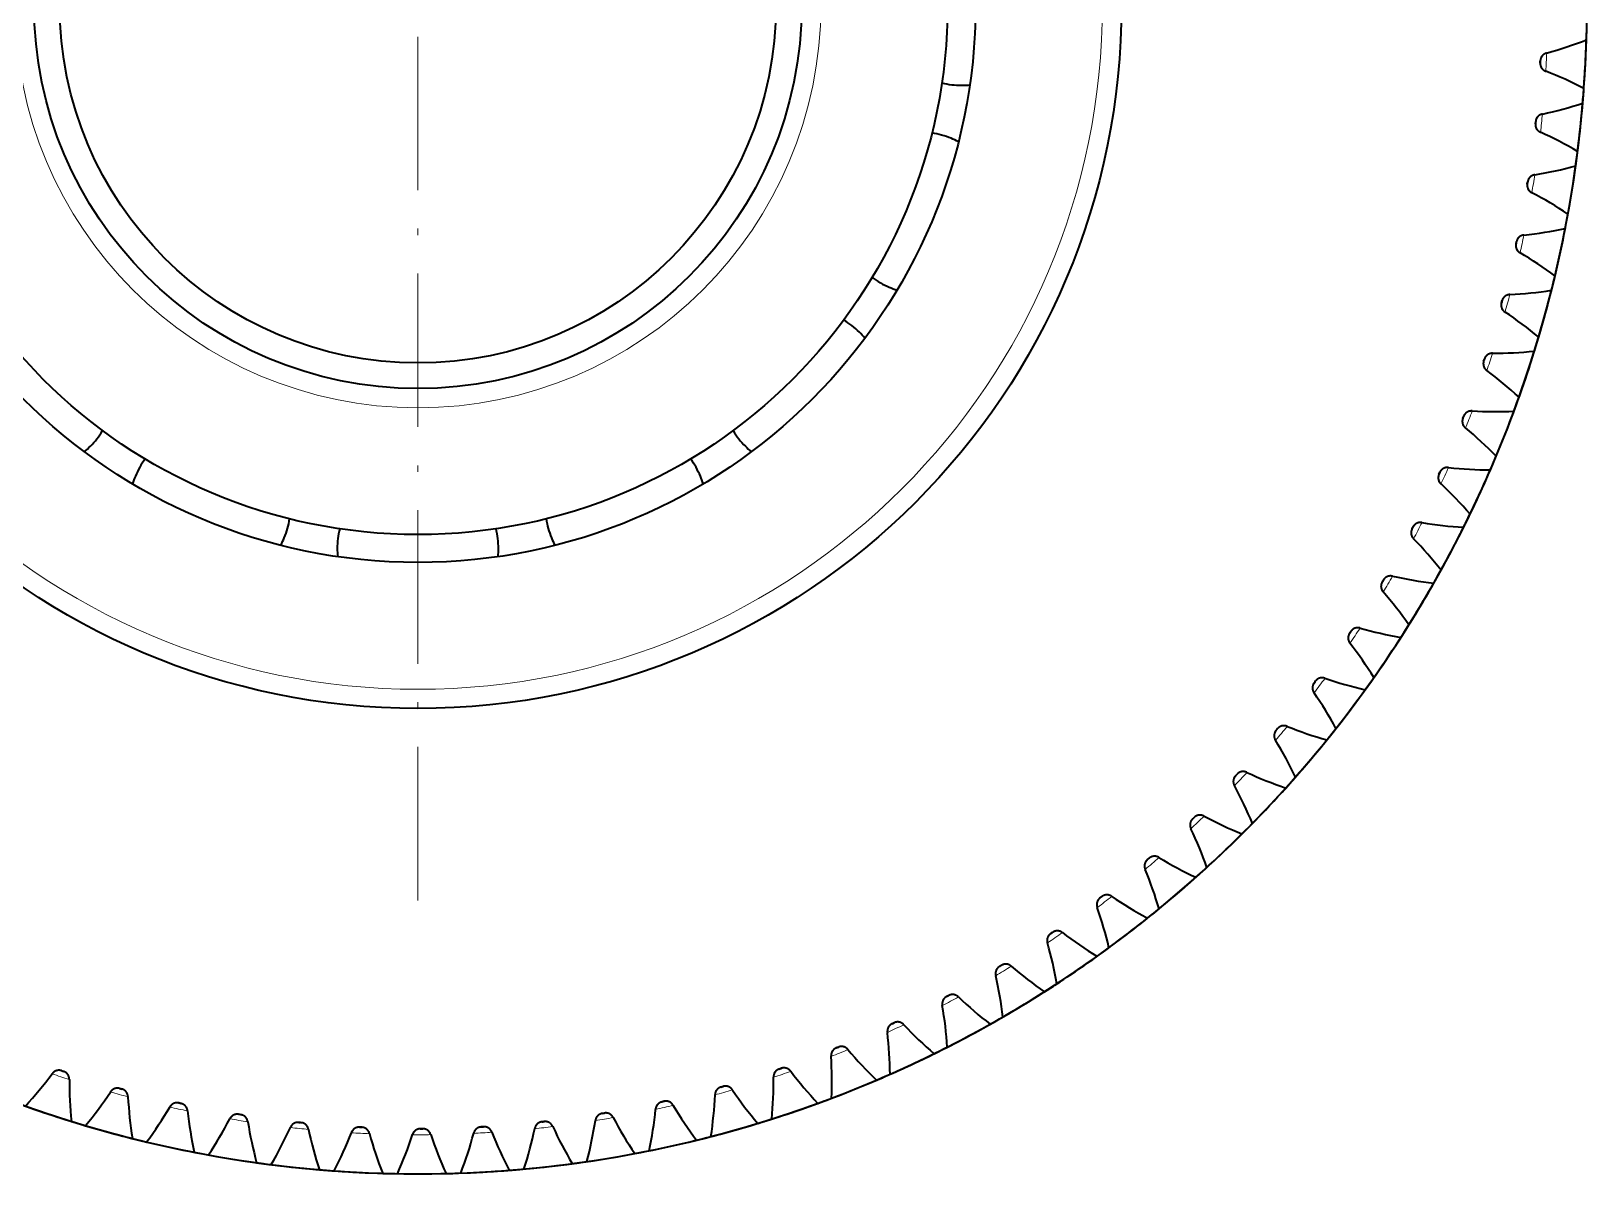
# Model space of a CAD drawing. Extents: x 228 to 1870, y -35 to 994.
# Drawn here: x 564.3 to 685.9, y 769.3 to 858.7 of the extents above; entities that cross this region are included whole.
import ezdxf

# ---------------------------------------------------------------- set-up
doc = ezdxf.new("R2010")
doc.units = 0
doc.linetypes.add('DASHDOT', pattern=[18.5, 12, -3, 0.5, -3])
doc.layers.get('0').update_dxf_attribs({"lineweight": 13})

# ---------------------------------------------------------------- blocks, each defined once
blk = doc.blocks.new('BLOCK11')
at = {"color": 7, "linetype": 'DASHDOT', "lineweight": 13}
blk.add_line((0, 71.5), (0, -71.5), dxfattribs=at)
blk = doc.blocks.new('BLOCK12')
at = {"color": 7, "lineweight": 35}
for p, q in [((87.72, -4.56), (87.73, -4.38)), ((87.73, -4.47), (87.72, -4.56)), ((87.73, -4.37), (87.73, -4.47)), ((87.35, -9.31), (87.37, -9.12)), ((87.36, -9.21), (87.35, -9.31)), ((87.37, -9.11), (87.36, -9.21)), ((86.71, -14.02), (86.74, -13.84)), ((86.73, -13.92), (86.71, -14.02)), ((86.75, -13.83), (86.73, -13.92)), ((85.83, -18.69), (85.87, -18.51)), ((85.85, -18.6), (85.83, -18.69)), ((85.87, -18.5), (85.85, -18.6)), ((84.69, -23.31), (84.74, -23.13)), ((84.72, -23.22), (84.69, -23.31)), ((84.74, -23.13), (84.72, -23.22)), ((83.3, -27.86), (83.36, -27.69)), ((83.34, -27.77), (83.3, -27.86)), ((83.37, -27.68), (83.34, -27.77)), ((81.67, -32.33), (81.74, -32.16)), ((81.71, -32.24), (81.67, -32.33)), ((81.75, -32.15), (81.71, -32.24)), ((79.8, -36.71), (79.88, -36.54)), ((79.84, -36.62), (79.8, -36.71)), ((79.88, -36.53), (79.84, -36.62)), ((77.7, -40.97), (77.79, -40.81)), ((77.74, -40.89), (77.7, -40.97)), ((77.79, -40.8), (77.74, -40.89)), ((75.37, -45.12), (75.46, -44.96)), ((75.47, -44.95), (75.42, -45.04)), ((75.42, -45.04), (75.37, -45.12)), ((72.81, -49.14), (72.92, -48.98)), ((72.87, -49.05), (72.81, -49.14)), ((72.92, -48.97), (72.87, -49.05)), ((70.05, -53.01), (70.16, -52.86)), ((70.11, -52.93), (70.05, -53.01)), ((70.16, -52.85), (70.11, -52.93)), ((67.07, -56.72), (67.19, -56.58)), ((67.14, -56.65), (67.07, -56.72)), ((67.2, -56.57), (67.14, -56.65)), ((63.9, -60.27), (64.03, -60.13)), ((63.97, -60.2), (63.9, -60.27)), ((64.04, -60.13), (63.97, -60.2)), ((60.55, -63.64), (60.68, -63.51)), ((60.62, -63.57), (60.55, -63.64)), ((60.69, -63.5), (60.62, -63.57)), ((57.01, -66.82), (57.16, -66.7)), ((57.09, -66.76), (57.01, -66.82)), ((57.16, -66.7), (57.09, -66.76)), ((53.31, -69.81), (53.46, -69.7)), ((53.39, -69.75), (53.31, -69.81)), ((53.47, -69.69), (53.39, -69.75)), ((49.45, -72.6), (49.61, -72.49)), ((49.54, -72.54), (49.45, -72.6)), ((49.62, -72.49), (49.54, -72.54)), ((45.45, -75.17), (45.61, -75.07)), ((45.54, -75.12), (45.45, -75.17)), ((45.62, -75.07), (45.54, -75.12)), ((41.32, -77.52), (41.48, -77.43)), ((41.4, -77.47), (41.32, -77.52)), ((41.49, -77.43), (41.4, -77.47)), ((37.06, -79.64), (37.23, -79.56)), ((37.15, -79.6), (37.06, -79.64)), ((37.24, -79.56), (37.15, -79.6)), ((32.69, -81.53), (32.87, -81.46)), ((32.87, -81.46), (32.78, -81.49)), ((32.78, -81.49), (32.69, -81.53)), ((-27.77, -83.34), (-27.86, -83.3)), ((-27.86, -83.3), (-27.69, -83.36)), ((-27.68, -83.37), (-27.77, -83.34)), ((28.23, -83.18), (28.41, -83.12)), ((28.32, -83.15), (28.23, -83.18)), ((28.42, -83.12), (28.32, -83.15)), ((-23.22, -84.72), (-23.31, -84.69)), ((-23.31, -84.69), (-23.22, -84.72)), ((-23.13, -84.74), (-23.22, -84.72)), ((-23.22, -84.72), (-23.13, -84.74)), ((23.69, -84.59), (23.87, -84.54)), ((23.78, -84.56), (23.69, -84.59)), ((23.87, -84.53), (23.78, -84.56)), ((-18.6, -85.85), (-18.69, -85.83)), ((-18.69, -85.83), (-18.51, -85.87)), ((-18.5, -85.87), (-18.6, -85.85)), ((19.07, -85.75), (19.25, -85.7)), ((19.17, -85.72), (19.07, -85.75)), ((19.26, -85.7), (19.17, -85.72)), ((-13.92, -86.73), (-14.02, -86.71)), ((-14.02, -86.71), (-13.84, -86.74)), ((-13.83, -86.75), (-13.92, -86.73)), ((-9.21, -87.36), (-9.31, -87.35)), ((-9.31, -87.35), (-9.2, -87.36)), ((-9.11, -87.37), (-9.21, -87.36)), ((9.79, -87.29), (9.69, -87.3)), ((9.69, -87.3), (9.78, -87.29)), ((9.88, -87.28), (9.79, -87.29)), ((9.79, -87.29), (9.88, -87.28)), ((14.4, -86.65), (14.59, -86.62)), ((14.5, -86.64), (14.4, -86.65)), ((14.59, -86.62), (14.5, -86.64)), ((-4.47, -87.73), (-4.56, -87.72)), ((-4.56, -87.72), (-4.38, -87.73)), ((-4.37, -87.73), (-4.47, -87.73)), ((0.29, -87.84), (0.19, -87.84)), ((0.19, -87.84), (0.38, -87.84)), ((0.39, -87.84), (0.29, -87.84)), ((4.95, -87.7), (5.14, -87.69)), ((5.05, -87.7), (4.95, -87.7)), ((5.14, -87.69), (5.05, -87.7))]:
    blk.add_line(p, q, dxfattribs=at)
for radius in [55, 43.59, 41.41, 30, 28]:
    blk.add_circle((0, 0), radius, dxfattribs=at)
at = {"color": 7, "lineweight": 13}
for radius in [53.5, 31.5]:
    blk.add_circle((0, 0), radius, dxfattribs=at)
at = {"color": 7, "lineweight": 35}
for centre, radius, start, end in [((0, 0), 91.37, 358.2781, 7.9288), ((0, 0), 91.37, 348.9677, 358.6185), ((79.83, 26.63), 31.55, 285.4302, 291.3737), ((0, 0), 91.37, 352.0712, 358.2781), ((0, 0), 91.37, 355.1746, 358.2781), ((76.7, -34.64), 31.59, 62.8018, 68.7381), ((42.5, 0), 6.3, 255.8661, 270), ((42.5, 0), 6.3, 270, 275.7594), ((0, 0), 91.37, 345.8643, 355.515), ((81.16, 22.27), 31.55, 282.3267, 288.2702), ((39.26, -16.26), 6.3, 67.5, 81.6339), ((39.26, -16.26), 6.3, 61.7406, 67.5), ((74.71, -38.74), 31.59, 59.6983, 65.6346), ((0, 0), 91.37, 342.7609, 352.4116), ((82.24, 17.85), 31.55, 279.2233, 285.1668), ((72.5, -42.73), 31.59, 56.5949, 62.5312), ((0, 0), 91.37, 339.6574, 349.3081), ((83.09, 13.37), 31.55, 276.1198, 282.0633), ((70.08, -46.59), 31.59, 53.4914, 59.4277), ((39.26, -16.26), 6.3, 233.366, 247.5), ((0, 0), 91.37, 336.554, 346.2047), ((39.26, -16.26), 6.3, 247.5, 253.2593), ((83.69, 8.85), 31.55, 273.0164, 278.9599), ((67.46, -50.31), 31.59, 50.388, 56.3243), ((30.05, -30.05), 6.3, 45, 59.134), ((30.05, -30.05), 6.3, 39.2407, 45), ((0, 0), 91.37, 333.4505, 343.1012), ((84.05, 4.31), 31.55, 269.9129, 275.8564), ((64.64, -53.89), 31.59, 47.2845, 53.2208), ((0, 0), 91.37, 330.3471, 339.9978), ((84.16, -0.25), 31.55, 266.8095, 272.753), ((-30.05, -30.05), 6.3, 315, 329.1339), ((30.05, -30.05), 6.3, 210.866, 225), ((61.62, -57.31), 31.59, 44.1811, 50.1174), ((-30.05, -30.05), 6.3, 309.2406, 315), ((30.05, -30.05), 6.3, 225, 230.7593), ((-16.26, -39.26), 6.3, 143.3661, 157.5), ((16.26, -39.26), 6.3, 22.5, 36.634), ((0, 0), 91.37, 327.2436, 336.8943), ((84.02, -4.81), 31.55, 263.706, 269.6495), ((-16.26, -39.26), 6.3, 157.5, 163.2594), ((16.26, -39.26), 6.3, 16.7407, 22.5), ((58.43, -60.56), 31.59, 41.0776, 47.0139), ((-16.26, -39.26), 6.3, 337.5, 351.6339), ((0, -42.5), 6.3, 165.8661, 180), ((0, -42.5), 6.3, 0, 14.1339), ((16.26, -39.26), 6.3, 188.366, 202.5), ((0, 0), 91.37, 324.1402, 333.7909), ((83.63, -9.35), 31.55, 260.6026, 266.5461), ((-16.26, -39.26), 6.3, 331.7406, 337.5), ((0, -42.5), 6.3, 180, 185.7594), ((0, -42.5), 6.3, 354.2406, 360), ((16.26, -39.26), 6.3, 202.5, 208.2593), ((55.07, -63.64), 31.59, 37.9742, 43.9105), ((0, 0), 91.37, 321.0367, 330.6874), ((83.01, -13.86), 31.55, 257.4991, 263.4426), ((51.54, -66.53), 31.59, 34.8707, 40.807), ((0, 0), 91.37, 317.9333, 327.584), ((82.13, -18.34), 31.55, 254.3957, 260.3392), ((47.86, -69.22), 31.59, 31.7673, 37.7036), ((0, 0), 91.37, 314.8298, 324.4805), ((81.02, -22.76), 31.55, 251.2922, 257.2357), ((44.04, -71.71), 31.59, 28.6638, 34.6001), ((0, 0), 91.37, 311.7264, 321.3771), ((79.67, -27.11), 31.55, 248.1888, 254.1323), ((40.1, -73.99), 31.59, 25.5604, 31.4967), ((78.09, -31.38), 31.55, 245.0853, 251.0288), ((0, 0), 91.37, 308.6229, 318.2736), ((36.03, -76.05), 31.59, 22.4569, 28.3933), ((0, 0), 91.37, 305.5195, 315.1702), ((31.86, -77.89), 31.59, 19.3535, 25.2898), ((76.27, -35.56), 31.55, 241.9819, 247.9254), ((74.23, -39.64), 31.55, 238.8784, 244.8219), ((0, 0), 91.37, 302.416, 312.0667), ((27.6, -79.5), 31.59, 16.25, 22.1864), ((71.98, -43.6), 31.55, 235.775, 241.7185), ((0, 0), 91.37, 299.3126, 308.9633), ((23.25, -80.88), 31.59, 13.1466, 19.0829), ((69.51, -47.43), 31.55, 232.6715, 238.615), ((0, 0), 91.37, 296.2091, 305.8598), ((18.84, -82.02), 31.59, 10.0431, 15.9795), ((66.84, -51.13), 31.55, 229.5681, 235.5116), ((14.37, -82.92), 31.59, 6.9397, 12.876), ((0, 0), 91.37, 293.1057, 302.7564), ((63.98, -54.67), 31.55, 226.4646, 232.4081), ((9.86, -83.58), 31.59, 3.8362, 9.7726), ((0, 0), 91.37, 290.0022, 299.6529), ((60.92, -58.06), 31.55, 223.3612, 229.3047), ((5.32, -83.99), 31.59, 0.7328, 6.6691), ((0, 0), 91.37, 243.4505, 253.1012), ((0, 0), 91.37, 286.8988, 296.5495), ((0.77, -84.15), 31.59, 357.6293, 3.5657), ((57.69, -61.27), 31.55, 220.2577, 226.2012), ((0, 0), 91.37, 246.554, 256.2047), ((-53.89, -64.64), 31.59, 317.2845, 323.2208), ((0, 0), 91.37, 283.7953, 293.446), ((-3.79, -84.07), 31.59, 354.5259, 0.4622), ((54.29, -64.3), 31.55, 217.1543, 223.0978), ((4.31, -84.05), 31.55, 179.9129, 185.8564), ((-50.31, -67.46), 31.59, 320.388, 326.3243), ((50.73, -67.15), 31.55, 214.0508, 219.9944), ((0, 0), 91.37, 249.6574, 259.3081), ((8.85, -83.69), 31.55, 183.0164, 188.9599), ((-46.59, -70.08), 31.59, 323.4914, 329.4277), ((0, 0), 91.37, 280.6919, 290.3426), ((-12.85, -83.17), 31.59, 348.319, 354.2553), ((47.02, -69.8), 31.55, 210.9474, 216.8909), ((-8.33, -83.74), 31.59, 351.4224, 357.3588), ((0, 0), 91.37, 252.7609, 262.4116), ((13.37, -83.09), 31.55, 186.1198, 192.0633), ((-42.73, -72.5), 31.59, 326.5949, 332.5312), ((17.85, -82.24), 31.55, 189.2232, 195.1668), ((0, 0), 91.37, 277.5884, 287.2391), ((-17.34, -82.35), 31.59, 345.2156, 351.1519), ((43.17, -72.24), 31.55, 207.8439, 213.7875), ((0, 0), 91.37, 255.8643, 265.515), ((-38.74, -74.71), 31.59, 329.6983, 335.6346), ((22.27, -81.16), 31.55, 192.3267, 198.2702), ((-34.64, -76.7), 31.59, 332.8018, 338.7381), ((26.63, -79.83), 31.55, 195.4302, 201.3737), ((-30.43, -78.46), 31.59, 335.9052, 341.8415), ((30.92, -78.27), 31.55, 198.5336, 204.4771), ((-26.14, -79.99), 31.59, 339.0087, 344.945), ((35.11, -76.48), 31.55, 201.637, 207.5806), ((0, 0), 91.37, 274.485, 284.1357), ((-21.77, -81.29), 31.59, 342.1121, 348.0484), ((39.2, -74.47), 31.55, 204.7405, 210.684), ((0, 0), 91.37, 258.9677, 268.6185), ((0, 0), 91.37, 271.3815, 281.0323), ((0, 0), 91.37, 262.0712, 271.7219), ((0, 0), 91.37, 265.1746, 274.8254), ((0, 0), 91.37, 268.2781, 277.9288)]:
    blk.add_arc(centre, radius, start, end, dxfattribs=at)
at = {"color": 7, "lineweight": 13}
for centre, start, end in [((0.13, -0.01), 356.6239, 357.5497), ((0.13, -0.01), 353.5205, 354.4463), ((0.12, -0.02), 350.417, 351.3428), ((0.12, -0.03), 347.3136, 348.2394), ((0.12, -0.03), 344.2101, 345.136), ((0.12, -0.04), 341.1067, 342.0325), ((0.12, -0.05), 338.0033, 338.9291), ((0.11, -0.05), 334.8998, 335.8256), ((0.11, -0.06), 331.7964, 332.7222), ((0.11, -0.07), 328.6929, 329.6187), ((0.1, -0.07), 325.5895, 326.5153), ((0.1, -0.08), 322.486, 323.4118), ((0.1, -0.08), 319.3826, 320.3084), ((0.09, -0.09), 316.2791, 317.2049), ((0.09, -0.09), 313.1757, 314.1015), ((0.08, -0.1), 310.0722, 310.998), ((0.08, -0.1), 306.9688, 307.8946), ((0.07, -0.1), 303.8653, 304.7911), ((0.06, -0.11), 300.7619, 301.6877), ((0.06, -0.11), 297.6584, 298.5842), ((0.05, -0.11), 294.555, 295.4808), ((0.05, -0.12), 291.4515, 292.3773), ((-0.04, -0.12), 251.1067, 252.0325), ((0.04, -0.12), 288.3481, 289.2739), ((-0.03, -0.12), 254.2101, 255.1359), ((0.03, -0.12), 285.2446, 286.1704), ((-0.03, -0.12), 257.3136, 258.2394), ((0.03, -0.12), 282.1412, 283.067), ((-0.02, -0.12), 260.417, 261.3428), ((0.02, -0.12), 279.0377, 279.9635), ((-0.01, -0.13), 263.5205, 264.4463), ((-0.01, -0.13), 266.6239, 267.5497), ((0, -0.13), 269.7274, 270.6532), ((0.01, -0.13), 272.8308, 273.7566), ((0.01, -0.13), 275.9343, 276.8601)]:
    blk.add_arc(centre, 88.18, start, end, dxfattribs=at)
at = {"color": 7, "lineweight": 35}
for points, knots in [([(87.72, -4.56), (87.72, -4.63), (87.72, -4.69), (87.74, -4.76), (87.78, -4.88), (87.85, -4.99), (87.89, -5.04), (87.97, -5.1), (88.05, -5.15), (88.09, -5.17), (88.12, -5.19), (88.15, -5.2)], [0, 0, 0, 0, 0, 0, 0.525209, 0.525209, 0.525209, 1.046455, 1.046455, 1.046455, 1.316346, 1.316346, 1.316346, 1.316346, 1.316346, 1.316346]), ([(88.22, -3.78), (88.16, -3.8), (88.09, -3.82), (88.03, -3.86), (87.93, -3.93), (87.84, -4.03), (87.81, -4.09), (87.77, -4.17), (87.74, -4.27), (87.74, -4.3), (87.73, -4.33), (87.73, -4.37)], [0, 0, 0, 0, 0, 0, 0.531407, 0.531407, 0.531407, 1.052069, 1.052069, 1.052069, 1.315352, 1.315352, 1.315352, 1.315352, 1.315352, 1.315352]), ([(87.35, -9.31), (87.34, -9.37), (87.34, -9.44), (87.35, -9.5), (87.39, -9.63), (87.45, -9.74), (87.49, -9.79), (87.56, -9.86), (87.65, -9.91), (87.68, -9.93), (87.71, -9.95), (87.74, -9.97)], [0, 0, 0, 0, 0, 0, 0.525209, 0.525209, 0.525209, 1.046456, 1.046456, 1.046456, 1.316346, 1.316346, 1.316346, 1.316346, 1.316346, 1.316346]), ([(87.89, -8.55), (87.82, -8.56), (87.76, -8.59), (87.69, -8.62), (87.58, -8.68), (87.5, -8.78), (87.46, -8.83), (87.41, -8.92), (87.38, -9.01), (87.38, -9.05), (87.37, -9.08), (87.37, -9.11)], [0, 0, 0, 0, 0, 0, 0.531407, 0.531407, 0.531407, 1.052069, 1.052069, 1.052069, 1.315352, 1.315352, 1.315352, 1.315352, 1.315352, 1.315352]), ([(87.3, -13.29), (87.23, -13.31), (87.16, -13.33), (87.1, -13.35), (86.99, -13.41), (86.89, -13.5), (86.85, -13.56), (86.8, -13.64), (86.77, -13.73), (86.76, -13.76), (86.75, -13.8), (86.75, -13.83)], [0, 0, 0, 0, 0, 0, 0.531407, 0.531407, 0.531407, 1.052069, 1.052069, 1.052069, 1.315352, 1.315352, 1.315352, 1.315352, 1.315352, 1.315352]), ([(86.71, -14.02), (86.7, -14.09), (86.7, -14.15), (86.71, -14.22), (86.74, -14.35), (86.8, -14.46), (86.83, -14.51), (86.9, -14.58), (86.98, -14.65), (87.01, -14.66), (87.04, -14.68), (87.07, -14.7)], [0, 0, 0, 0, 0, 0, 0.525209, 0.525209, 0.525209, 1.046456, 1.046456, 1.046456, 1.316347, 1.316347, 1.316347, 1.316347, 1.316347, 1.316347]), ([(86.45, -18), (86.38, -18.01), (86.31, -18.02), (86.25, -18.05), (86.13, -18.1), (86.03, -18.19), (85.99, -18.24), (85.94, -18.32), (85.9, -18.41), (85.89, -18.44), (85.88, -18.47), (85.87, -18.5)], [0, 0, 0, 0, 0, 0, 0.531407, 0.531407, 0.531407, 1.052069, 1.052069, 1.052069, 1.315353, 1.315353, 1.315353, 1.315353, 1.315353, 1.315353]), ([(85.83, -18.69), (85.81, -18.76), (85.81, -18.83), (85.81, -18.89), (85.83, -19.02), (85.89, -19.14), (85.92, -19.19), (85.98, -19.27), (86.06, -19.33), (86.09, -19.35), (86.12, -19.37), (86.15, -19.39)], [0, 0, 0, 0, 0, 0, 0.525209, 0.525209, 0.525209, 1.046456, 1.046456, 1.046456, 1.316347, 1.316347, 1.316347, 1.316347, 1.316347, 1.316347]), ([(85.35, -22.65), (85.28, -22.66), (85.21, -22.67), (85.15, -22.69), (85.03, -22.74), (84.92, -22.82), (84.88, -22.87), (84.82, -22.94), (84.77, -23.03), (84.76, -23.06), (84.75, -23.09), (84.74, -23.13)], [0, 0, 0, 0, 0, 0, 0.531407, 0.531407, 0.531407, 1.05207, 1.05207, 1.05207, 1.315353, 1.315353, 1.315353, 1.315353, 1.315353, 1.315353]), ([(84.69, -23.31), (84.67, -23.38), (84.66, -23.44), (84.66, -23.51), (84.68, -23.64), (84.73, -23.76), (84.76, -23.82), (84.81, -23.89), (84.89, -23.96), (84.91, -23.99), (84.94, -24.01), (84.97, -24.03)], [0, 0, 0, 0, 0, 0, 0.525209, 0.525209, 0.525209, 1.046456, 1.046456, 1.046456, 1.316347, 1.316347, 1.316347, 1.316347, 1.316347, 1.316347]), ([(83.3, -27.86), (83.28, -27.93), (83.27, -27.99), (83.27, -28.06), (83.28, -28.19), (83.32, -28.31), (83.34, -28.37), (83.4, -28.45), (83.47, -28.52), (83.49, -28.55), (83.52, -28.57), (83.55, -28.59)], [0, 0, 0, 0, 0, 0, 0.525209, 0.525209, 0.525209, 1.046455, 1.046455, 1.046455, 1.316346, 1.316346, 1.316346, 1.316346, 1.316346, 1.316346]), ([(84, -27.24), (83.93, -27.24), (83.86, -27.25), (83.79, -27.27), (83.67, -27.31), (83.56, -27.38), (83.52, -27.43), (83.45, -27.5), (83.4, -27.59), (83.39, -27.62), (83.38, -27.65), (83.37, -27.68)], [0, 0, 0, 0, 0, 0, 0.531407, 0.531407, 0.531407, 1.052069, 1.052069, 1.052069, 1.315353, 1.315353, 1.315353, 1.315353, 1.315353, 1.315353]), ([(81.67, -32.33), (81.65, -32.4), (81.63, -32.46), (81.63, -32.53), (81.63, -32.66), (81.66, -32.78), (81.68, -32.84), (81.73, -32.92), (81.8, -33), (81.82, -33.03), (81.85, -33.05), (81.88, -33.08)], [0, 0, 0, 0, 0, 0, 0.525209, 0.525209, 0.525209, 1.046456, 1.046456, 1.046456, 1.316347, 1.316347, 1.316347, 1.316347, 1.316347, 1.316347]), ([(82.4, -31.75), (82.33, -31.75), (82.26, -31.75), (82.19, -31.76), (82.07, -31.8), (81.96, -31.87), (81.91, -31.91), (81.84, -31.98), (81.79, -32.06), (81.77, -32.09), (81.76, -32.12), (81.75, -32.15)], [0, 0, 0, 0, 0, 0, 0.531407, 0.531407, 0.531407, 1.052069, 1.052069, 1.052069, 1.315352, 1.315352, 1.315352, 1.315352, 1.315352, 1.315352]), ([(80.56, -36.16), (80.49, -36.16), (80.42, -36.16), (80.35, -36.17), (80.23, -36.2), (80.11, -36.26), (80.06, -36.3), (79.99, -36.36), (79.93, -36.44), (79.91, -36.47), (79.9, -36.5), (79.88, -36.53)], [0, 0, 0, 0, 0, 0, 0.531407, 0.531407, 0.531407, 1.052069, 1.052069, 1.052069, 1.315352, 1.315352, 1.315352, 1.315352, 1.315352, 1.315352]), ([(79.8, -36.71), (79.78, -36.77), (79.76, -36.83), (79.75, -36.9), (79.74, -37.03), (79.77, -37.15), (79.79, -37.21), (79.83, -37.3), (79.89, -37.38), (79.92, -37.41), (79.94, -37.43), (79.97, -37.46)], [0, 0, 0, 0, 0, 0, 0.525209, 0.525209, 0.525209, 1.046456, 1.046456, 1.046456, 1.316347, 1.316347, 1.316347, 1.316347, 1.316347, 1.316347]), ([(77.7, -40.97), (77.67, -41.03), (77.65, -41.1), (77.63, -41.16), (77.62, -41.29), (77.64, -41.42), (77.66, -41.48), (77.7, -41.57), (77.75, -41.65), (77.77, -41.68), (77.8, -41.71), (77.82, -41.73)], [0, 0, 0, 0, 0, 0, 0.525209, 0.525209, 0.525209, 1.046456, 1.046456, 1.046456, 1.316347, 1.316347, 1.316347, 1.316347, 1.316347, 1.316347]), ([(78.48, -40.47), (78.41, -40.46), (78.34, -40.46), (78.28, -40.46), (78.15, -40.49), (78.03, -40.54), (77.98, -40.58), (77.9, -40.64), (77.84, -40.72), (77.82, -40.74), (77.81, -40.77), (77.79, -40.8)], [0, 0, 0, 0, 0, 0, 0.531407, 0.531407, 0.531407, 1.052069, 1.052069, 1.052069, 1.315352, 1.315352, 1.315352, 1.315352, 1.315352, 1.315352]), ([(76.18, -44.66), (76.11, -44.65), (76.04, -44.64), (75.97, -44.64), (75.84, -44.66), (75.72, -44.71), (75.67, -44.74), (75.59, -44.8), (75.52, -44.87), (75.5, -44.9), (75.48, -44.93), (75.47, -44.95)], [0, 0, 0, 0, 0, 0, 0.531407, 0.531407, 0.531407, 1.052069, 1.052069, 1.052069, 1.315352, 1.315352, 1.315352, 1.315352, 1.315352, 1.315352]), ([(75.37, -45.12), (75.33, -45.18), (75.31, -45.24), (75.29, -45.3), (75.27, -45.43), (75.28, -45.56), (75.3, -45.62), (75.33, -45.71), (75.38, -45.8), (75.4, -45.83), (75.42, -45.86), (75.45, -45.89)], [0, 0, 0, 0, 0, 0, 0.525209, 0.525209, 0.525209, 1.046455, 1.046455, 1.046455, 1.316346, 1.316346, 1.316346, 1.316346, 1.316346, 1.316346]), ([(72.81, -49.14), (72.78, -49.19), (72.75, -49.25), (72.73, -49.31), (72.7, -49.44), (72.7, -49.57), (72.72, -49.63), (72.75, -49.72), (72.79, -49.81), (72.81, -49.84), (72.83, -49.87), (72.85, -49.9)], [0, 0, 0, 0, 0, 0, 0.525209, 0.525209, 0.525209, 1.046456, 1.046456, 1.046456, 1.316347, 1.316347, 1.316347, 1.316347, 1.316347, 1.316347]), ([(73.65, -48.72), (73.58, -48.7), (73.51, -48.69), (73.44, -48.69), (73.31, -48.7), (73.19, -48.74), (73.13, -48.77), (73.05, -48.83), (72.98, -48.9), (72.96, -48.92), (72.94, -48.95), (72.92, -48.97)], [0, 0, 0, 0, 0, 0, 0.531407, 0.531407, 0.531407, 1.052069, 1.052069, 1.052069, 1.315352, 1.315352, 1.315352, 1.315352, 1.315352, 1.315352]), ([(70.05, -53.01), (70.01, -53.06), (69.97, -53.12), (69.95, -53.18), (69.92, -53.3), (69.91, -53.43), (69.92, -53.5), (69.95, -53.59), (69.99, -53.68), (70.01, -53.71), (70.02, -53.74), (70.04, -53.77)], [0, 0, 0, 0, 0, 0, 0.525209, 0.525209, 0.525209, 1.046456, 1.046456, 1.046456, 1.316347, 1.316347, 1.316347, 1.316347, 1.316347, 1.316347]), ([(70.9, -52.64), (70.83, -52.62), (70.77, -52.6), (70.7, -52.59), (70.57, -52.6), (70.45, -52.63), (70.39, -52.66), (70.3, -52.71), (70.23, -52.77), (70.21, -52.8), (70.18, -52.82), (70.16, -52.85)], [0, 0, 0, 0, 0, 0, 0.531407, 0.531407, 0.531407, 1.052069, 1.052069, 1.052069, 1.315353, 1.315353, 1.315353, 1.315353, 1.315353, 1.315353]), ([(67.07, -56.72), (67.03, -56.77), (67, -56.83), (66.97, -56.89), (66.93, -57.01), (66.92, -57.14), (66.92, -57.2), (66.94, -57.3), (66.98, -57.39), (66.99, -57.42), (67.01, -57.46), (67.03, -57.49)], [0, 0, 0, 0, 0, 0, 0.525209, 0.525209, 0.525209, 1.046456, 1.046456, 1.046456, 1.316347, 1.316347, 1.316347, 1.316347, 1.316347, 1.316347]), ([(67.95, -56.4), (67.88, -56.37), (67.82, -56.35), (67.75, -56.34), (67.62, -56.34), (67.49, -56.37), (67.43, -56.39), (67.35, -56.44), (67.27, -56.5), (67.24, -56.52), (67.22, -56.55), (67.2, -56.57)], [0, 0, 0, 0, 0, 0, 0.531407, 0.531407, 0.531407, 1.052069, 1.052069, 1.052069, 1.315352, 1.315352, 1.315352, 1.315352, 1.315352, 1.315352]), ([(63.9, -60.27), (63.86, -60.32), (63.82, -60.37), (63.79, -60.43), (63.74, -60.55), (63.73, -60.68), (63.73, -60.74), (63.74, -60.84), (63.77, -60.93), (63.79, -60.97), (63.8, -61), (63.82, -61.03)], [0, 0, 0, 0, 0, 0, 0.525209, 0.525209, 0.525209, 1.046456, 1.046456, 1.046456, 1.316346, 1.316346, 1.316346, 1.316346, 1.316346, 1.316346]), ([(64.8, -59.99), (64.73, -59.97), (64.66, -59.94), (64.6, -59.93), (64.47, -59.92), (64.34, -59.94), (64.28, -59.96), (64.19, -60), (64.11, -60.06), (64.09, -60.08), (64.06, -60.1), (64.04, -60.13)], [0, 0, 0, 0, 0, 0, 0.531407, 0.531407, 0.531407, 1.052069, 1.052069, 1.052069, 1.315352, 1.315352, 1.315352, 1.315352, 1.315352, 1.315352]), ([(60.55, -63.64), (60.5, -63.68), (60.46, -63.74), (60.42, -63.79), (60.37, -63.91), (60.35, -64.04), (60.35, -64.1), (60.36, -64.2), (60.38, -64.3), (60.39, -64.33), (60.41, -64.36), (60.42, -64.4)], [0, 0, 0, 0, 0, 0, 0.525209, 0.525209, 0.525209, 1.046456, 1.046456, 1.046456, 1.316347, 1.316347, 1.316347, 1.316347, 1.316347, 1.316347]), ([(61.45, -63.41), (61.39, -63.38), (61.32, -63.36), (61.26, -63.34), (61.13, -63.32), (61, -63.34), (60.94, -63.35), (60.85, -63.39), (60.77, -63.44), (60.74, -63.46), (60.71, -63.48), (60.69, -63.5)], [0, 0, 0, 0, 0, 0, 0.531407, 0.531407, 0.531407, 1.052069, 1.052069, 1.052069, 1.315352, 1.315352, 1.315352, 1.315352, 1.315352, 1.315352]), ([(57.01, -66.82), (56.96, -66.87), (56.92, -66.92), (56.88, -66.97), (56.82, -67.09), (56.79, -67.21), (56.79, -67.28), (56.79, -67.37), (56.81, -67.47), (56.82, -67.51), (56.83, -67.54), (56.85, -67.57)], [0, 0, 0, 0, 0, 0, 0.525209, 0.525209, 0.525209, 1.046456, 1.046456, 1.046456, 1.316347, 1.316347, 1.316347, 1.316347, 1.316347, 1.316347]), ([(57.93, -66.65), (57.87, -66.61), (57.8, -66.58), (57.74, -66.56), (57.61, -66.54), (57.48, -66.55), (57.42, -66.56), (57.33, -66.59), (57.24, -66.64), (57.21, -66.66), (57.19, -66.68), (57.16, -66.7)], [0, 0, 0, 0, 0, 0, 0.531407, 0.531407, 0.531407, 1.052069, 1.052069, 1.052069, 1.315353, 1.315353, 1.315353, 1.315353, 1.315353, 1.315353]), ([(53.31, -69.81), (53.26, -69.85), (53.21, -69.9), (53.17, -69.95), (53.11, -70.06), (53.07, -70.19), (53.06, -70.25), (53.06, -70.35), (53.08, -70.45), (53.08, -70.48), (53.09, -70.52), (53.1, -70.55)], [0, 0, 0, 0, 0, 0, 0.525209, 0.525209, 0.525209, 1.046456, 1.046456, 1.046456, 1.316347, 1.316347, 1.316347, 1.316347, 1.316347, 1.316347]), ([(54.24, -69.69), (54.18, -69.65), (54.12, -69.62), (54.05, -69.59), (53.93, -69.56), (53.8, -69.56), (53.73, -69.57), (53.64, -69.6), (53.55, -69.64), (53.52, -69.66), (53.49, -69.67), (53.47, -69.69)], [0, 0, 0, 0, 0, 0, 0.531407, 0.531407, 0.531407, 1.052069, 1.052069, 1.052069, 1.315352, 1.315352, 1.315352, 1.315352, 1.315352, 1.315352]), ([(49.45, -72.6), (49.4, -72.63), (49.35, -72.68), (49.31, -72.73), (49.24, -72.84), (49.19, -72.96), (49.18, -73.02), (49.17, -73.12), (49.18, -73.22), (49.19, -73.25), (49.2, -73.29), (49.21, -73.32)], [0, 0, 0, 0, 0, 0, 0.525209, 0.525209, 0.525209, 1.046456, 1.046456, 1.046456, 1.316347, 1.316347, 1.316347, 1.316347, 1.316347, 1.316347]), ([(50.38, -72.52), (50.33, -72.48), (50.27, -72.44), (50.21, -72.41), (50.08, -72.38), (49.95, -72.37), (49.89, -72.38), (49.79, -72.4), (49.7, -72.44), (49.67, -72.45), (49.64, -72.47), (49.62, -72.49)], [0, 0, 0, 0, 0, 0, 0.531407, 0.531407, 0.531407, 1.052069, 1.052069, 1.052069, 1.315352, 1.315352, 1.315352, 1.315352, 1.315352, 1.315352]), ([(45.45, -75.17), (45.4, -75.2), (45.34, -75.24), (45.3, -75.29), (45.22, -75.4), (45.17, -75.52), (45.16, -75.58), (45.14, -75.67), (45.15, -75.77), (45.15, -75.81), (45.16, -75.85), (45.17, -75.88)], [0, 0, 0, 0, 0, 0, 0.525209, 0.525209, 0.525209, 1.046456, 1.046456, 1.046456, 1.316346, 1.316346, 1.316346, 1.316346, 1.316346, 1.316346]), ([(46.38, -75.14), (46.33, -75.1), (46.27, -75.06), (46.21, -75.03), (46.09, -74.98), (45.96, -74.97), (45.9, -74.97), (45.8, -74.99), (45.71, -75.02), (45.68, -75.03), (45.65, -75.05), (45.62, -75.07)], [0, 0, 0, 0, 0, 0, 0.531407, 0.531407, 0.531407, 1.052069, 1.052069, 1.052069, 1.315353, 1.315353, 1.315353, 1.315353, 1.315353, 1.315353]), ([(41.32, -77.52), (41.26, -77.55), (41.2, -77.59), (41.16, -77.63), (41.07, -77.73), (41.02, -77.85), (41, -77.91), (40.98, -78.01), (40.98, -78.11), (40.98, -78.14), (40.99, -78.18), (40.99, -78.21)], [0, 0, 0, 0, 0, 0, 0.525209, 0.525209, 0.525209, 1.046456, 1.046456, 1.046456, 1.316346, 1.316346, 1.316346, 1.316346, 1.316346, 1.316346]), ([(42.25, -77.54), (42.19, -77.49), (42.14, -77.45), (42.08, -77.42), (41.96, -77.37), (41.84, -77.35), (41.77, -77.35), (41.67, -77.36), (41.58, -77.39), (41.55, -77.4), (41.52, -77.41), (41.49, -77.43)], [0, 0, 0, 0, 0, 0, 0.531407, 0.531407, 0.531407, 1.052069, 1.052069, 1.052069, 1.315353, 1.315353, 1.315353, 1.315353, 1.315353, 1.315353]), ([(37.06, -79.64), (37, -79.67), (36.94, -79.7), (36.89, -79.75), (36.8, -79.84), (36.74, -79.96), (36.72, -80.02), (36.7, -80.11), (36.69, -80.21), (36.69, -80.25), (36.69, -80.28), (36.7, -80.32)], [0, 0, 0, 0, 0, 0, 0.525209, 0.525209, 0.525209, 1.046455, 1.046455, 1.046455, 1.316346, 1.316346, 1.316346, 1.316346, 1.316346, 1.316346]), ([(37.99, -79.72), (37.94, -79.67), (37.88, -79.62), (37.83, -79.58), (37.71, -79.52), (37.59, -79.5), (37.52, -79.49), (37.42, -79.5), (37.33, -79.52), (37.3, -79.53), (37.27, -79.54), (37.24, -79.56)], [0, 0, 0, 0, 0, 0, 0.531407, 0.531407, 0.531407, 1.052069, 1.052069, 1.052069, 1.315353, 1.315353, 1.315353, 1.315353, 1.315353, 1.315353]), ([(33.62, -81.66), (33.57, -81.6), (33.52, -81.56), (33.46, -81.51), (33.35, -81.45), (33.23, -81.42), (33.16, -81.41), (33.06, -81.41), (32.97, -81.43), (32.94, -81.44), (32.9, -81.45), (32.87, -81.46)], [0, 0, 0, 0, 0, 0, 0.531407, 0.531407, 0.531407, 1.052069, 1.052069, 1.052069, 1.315353, 1.315353, 1.315353, 1.315353, 1.315353, 1.315353]), ([(32.69, -81.53), (32.63, -81.56), (32.57, -81.59), (32.52, -81.63), (32.43, -81.72), (32.36, -81.83), (32.33, -81.89), (32.31, -81.98), (32.29, -82.08), (32.29, -82.12), (32.29, -82.15), (32.29, -82.19)], [0, 0, 0, 0, 0, 0, 0.525209, 0.525209, 0.525209, 1.046455, 1.046455, 1.046455, 1.316346, 1.316346, 1.316346, 1.316346, 1.316346, 1.316346]), ([(-27.86, -83.3), (-27.93, -83.28), (-27.99, -83.27), (-28.06, -83.27), (-28.19, -83.28), (-28.31, -83.32), (-28.37, -83.34), (-28.45, -83.4), (-28.52, -83.47), (-28.55, -83.49), (-28.57, -83.52), (-28.59, -83.55)], [0, 0, 0, 0, 0, 0, 0.525209, 0.525209, 0.525209, 1.046455, 1.046455, 1.046455, 1.316346, 1.316346, 1.316346, 1.316346, 1.316346, 1.316346]), ([(-27.24, -84), (-27.24, -83.93), (-27.25, -83.86), (-27.27, -83.79), (-27.31, -83.67), (-27.38, -83.56), (-27.43, -83.52), (-27.5, -83.45), (-27.59, -83.4), (-27.62, -83.39), (-27.65, -83.38), (-27.68, -83.37)], [0, 0, 0, 0, 0, 0, 0.531407, 0.531407, 0.531407, 1.052069, 1.052069, 1.052069, 1.315353, 1.315353, 1.315353, 1.315353, 1.315353, 1.315353]), ([(28.23, -83.18), (28.17, -83.2), (28.11, -83.23), (28.05, -83.27), (27.95, -83.35), (27.88, -83.46), (27.85, -83.52), (27.82, -83.61), (27.8, -83.71), (27.8, -83.74), (27.8, -83.78), (27.8, -83.82)], [0, 0, 0, 0, 0, 0, 0.525209, 0.525209, 0.525209, 1.046456, 1.046456, 1.046456, 1.316346, 1.316346, 1.316346, 1.316346, 1.316346, 1.316346]), ([(29.15, -83.36), (29.1, -83.3), (29.05, -83.25), (29, -83.21), (28.89, -83.14), (28.77, -83.1), (28.71, -83.09), (28.61, -83.08), (28.51, -83.09), (28.48, -83.1), (28.45, -83.11), (28.42, -83.12)], [0, 0, 0, 0, 0, 0, 0.531407, 0.531407, 0.531407, 1.052069, 1.052069, 1.052069, 1.315352, 1.315352, 1.315352, 1.315352, 1.315352, 1.315352]), ([(-23.31, -84.69), (-23.38, -84.67), (-23.44, -84.66), (-23.51, -84.66), (-23.64, -84.68), (-23.76, -84.73), (-23.82, -84.76), (-23.89, -84.81), (-23.96, -84.89), (-23.99, -84.91), (-24.01, -84.94), (-24.03, -84.97)], [0, 0, 0, 0, 0, 0, 0.525209, 0.525209, 0.525209, 1.046456, 1.046456, 1.046456, 1.316347, 1.316347, 1.316347, 1.316347, 1.316347, 1.316347]), ([(-22.65, -85.35), (-22.66, -85.28), (-22.67, -85.21), (-22.69, -85.15), (-22.74, -85.03), (-22.82, -84.92), (-22.87, -84.88), (-22.94, -84.82), (-23.03, -84.77), (-23.06, -84.76), (-23.09, -84.75), (-23.13, -84.74)], [0, 0, 0, 0, 0, 0, 0.531407, 0.531407, 0.531407, 1.05207, 1.05207, 1.05207, 1.315353, 1.315353, 1.315353, 1.315353, 1.315353, 1.315353]), ([(23.69, -84.59), (23.62, -84.61), (23.56, -84.63), (23.5, -84.67), (23.4, -84.75), (23.32, -84.85), (23.29, -84.9), (23.25, -84.99), (23.23, -85.09), (23.23, -85.13), (23.22, -85.16), (23.22, -85.2)], [0, 0, 0, 0, 0, 0, 0.525209, 0.525209, 0.525209, 1.046456, 1.046456, 1.046456, 1.316347, 1.316347, 1.316347, 1.316347, 1.316347, 1.316347]), ([(24.59, -84.81), (24.55, -84.75), (24.5, -84.7), (24.46, -84.65), (24.35, -84.58), (24.23, -84.53), (24.17, -84.52), (24.07, -84.51), (23.97, -84.51), (23.94, -84.52), (23.91, -84.53), (23.87, -84.53)], [0, 0, 0, 0, 0, 0, 0.531407, 0.531407, 0.531407, 1.052069, 1.052069, 1.052069, 1.315352, 1.315352, 1.315352, 1.315352, 1.315352, 1.315352]), ([(-18.69, -85.83), (-18.76, -85.81), (-18.83, -85.81), (-18.89, -85.81), (-19.02, -85.83), (-19.14, -85.89), (-19.19, -85.92), (-19.27, -85.98), (-19.33, -86.06), (-19.35, -86.09), (-19.37, -86.12), (-19.39, -86.15)], [0, 0, 0, 0, 0, 0, 0.525209, 0.525209, 0.525209, 1.046456, 1.046456, 1.046456, 1.316347, 1.316347, 1.316347, 1.316347, 1.316347, 1.316347]), ([(-18, -86.45), (-18.01, -86.38), (-18.02, -86.31), (-18.05, -86.25), (-18.1, -86.13), (-18.19, -86.03), (-18.24, -85.99), (-18.32, -85.94), (-18.41, -85.9), (-18.44, -85.89), (-18.47, -85.88), (-18.5, -85.87)], [0, 0, 0, 0, 0, 0, 0.531407, 0.531407, 0.531407, 1.052069, 1.052069, 1.052069, 1.315353, 1.315353, 1.315353, 1.315353, 1.315353, 1.315353]), ([(19.07, -85.75), (19.01, -85.76), (18.94, -85.78), (18.89, -85.81), (18.78, -85.89), (18.69, -85.99), (18.66, -86.04), (18.62, -86.13), (18.59, -86.22), (18.58, -86.26), (18.58, -86.29), (18.57, -86.33)], [0, 0, 0, 0, 0, 0, 0.525209, 0.525209, 0.525209, 1.046456, 1.046456, 1.046456, 1.316347, 1.316347, 1.316347, 1.316347, 1.316347, 1.316347]), ([(19.96, -86.02), (19.92, -85.96), (19.88, -85.9), (19.84, -85.85), (19.74, -85.77), (19.62, -85.72), (19.56, -85.7), (19.46, -85.69), (19.36, -85.69), (19.33, -85.69), (19.29, -85.7), (19.26, -85.7)], [0, 0, 0, 0, 0, 0, 0.531407, 0.531407, 0.531407, 1.052069, 1.052069, 1.052069, 1.315352, 1.315352, 1.315352, 1.315352, 1.315352, 1.315352]), ([(-14.02, -86.71), (-14.09, -86.7), (-14.15, -86.7), (-14.22, -86.71), (-14.35, -86.74), (-14.46, -86.8), (-14.51, -86.83), (-14.58, -86.9), (-14.65, -86.98), (-14.66, -87.01), (-14.68, -87.04), (-14.7, -87.07)], [0, 0, 0, 0, 0, 0, 0.525209, 0.525209, 0.525209, 1.046456, 1.046456, 1.046456, 1.316347, 1.316347, 1.316347, 1.316347, 1.316347, 1.316347]), ([(-13.29, -87.3), (-13.31, -87.23), (-13.33, -87.16), (-13.35, -87.1), (-13.41, -86.99), (-13.5, -86.89), (-13.56, -86.85), (-13.64, -86.8), (-13.73, -86.77), (-13.76, -86.76), (-13.8, -86.75), (-13.83, -86.75)], [0, 0, 0, 0, 0, 0, 0.531407, 0.531407, 0.531407, 1.052069, 1.052069, 1.052069, 1.315352, 1.315352, 1.315352, 1.315352, 1.315352, 1.315352]), ([(-9.31, -87.35), (-9.37, -87.34), (-9.44, -87.34), (-9.5, -87.35), (-9.63, -87.39), (-9.74, -87.45), (-9.79, -87.49), (-9.86, -87.56), (-9.91, -87.65), (-9.93, -87.68), (-9.95, -87.71), (-9.97, -87.74)], [0, 0, 0, 0, 0, 0, 0.525209, 0.525209, 0.525209, 1.046456, 1.046456, 1.046456, 1.316346, 1.316346, 1.316346, 1.316346, 1.316346, 1.316346]), ([(-8.55, -87.89), (-8.56, -87.82), (-8.59, -87.76), (-8.62, -87.69), (-8.68, -87.58), (-8.78, -87.5), (-8.83, -87.46), (-8.92, -87.41), (-9.01, -87.38), (-9.05, -87.38), (-9.08, -87.37), (-9.11, -87.37)], [0, 0, 0, 0, 0, 0, 0.531407, 0.531407, 0.531407, 1.052069, 1.052069, 1.052069, 1.315352, 1.315352, 1.315352, 1.315352, 1.315352, 1.315352]), ([(9.69, -87.3), (9.62, -87.31), (9.56, -87.33), (9.5, -87.35), (9.38, -87.41), (9.29, -87.5), (9.25, -87.55), (9.2, -87.63), (9.16, -87.73), (9.15, -87.76), (9.14, -87.8), (9.13, -87.83)], [0, 0, 0, 0, 0, 0, 0.525209, 0.525209, 0.525209, 1.046456, 1.046456, 1.046456, 1.316347, 1.316347, 1.316347, 1.316347, 1.316347, 1.316347]), ([(10.55, -87.67), (10.51, -87.61), (10.48, -87.55), (10.44, -87.5), (10.35, -87.4), (10.23, -87.34), (10.17, -87.31), (10.08, -87.29), (9.98, -87.28), (9.95, -87.28), (9.92, -87.28), (9.88, -87.28)], [0, 0, 0, 0, 0, 0, 0.531407, 0.531407, 0.531407, 1.052069, 1.052069, 1.052069, 1.315352, 1.315352, 1.315352, 1.315352, 1.315352, 1.315352]), ([(14.4, -86.65), (14.34, -86.66), (14.27, -86.68), (14.21, -86.71), (14.1, -86.78), (14.01, -86.87), (13.97, -86.92), (13.93, -87.01), (13.89, -87.1), (13.89, -87.14), (13.88, -87.17), (13.87, -87.21)], [0, 0, 0, 0, 0, 0, 0.525209, 0.525209, 0.525209, 1.046456, 1.046456, 1.046456, 1.316347, 1.316347, 1.316347, 1.316347, 1.316347, 1.316347]), ([(15.28, -86.97), (15.24, -86.91), (15.2, -86.85), (15.16, -86.8), (15.06, -86.72), (14.95, -86.66), (14.89, -86.63), (14.79, -86.61), (14.69, -86.61), (14.66, -86.61), (14.63, -86.61), (14.59, -86.62)], [0, 0, 0, 0, 0, 0, 0.531407, 0.531407, 0.531407, 1.052069, 1.052069, 1.052069, 1.315353, 1.315353, 1.315353, 1.315353, 1.315353, 1.315353]), ([(-4.56, -87.72), (-4.63, -87.72), (-4.69, -87.72), (-4.76, -87.74), (-4.88, -87.78), (-4.99, -87.85), (-5.04, -87.89), (-5.1, -87.97), (-5.15, -88.05), (-5.17, -88.09), (-5.19, -88.12), (-5.2, -88.15)], [0, 0, 0, 0, 0, 0, 0.525209, 0.525209, 0.525209, 1.046455, 1.046455, 1.046455, 1.316346, 1.316346, 1.316346, 1.316346, 1.316346, 1.316346]), ([(-3.78, -88.22), (-3.8, -88.16), (-3.82, -88.09), (-3.86, -88.03), (-3.93, -87.93), (-4.03, -87.84), (-4.09, -87.81), (-4.17, -87.77), (-4.27, -87.74), (-4.3, -87.74), (-4.33, -87.73), (-4.37, -87.73)], [0, 0, 0, 0, 0, 0, 0.531407, 0.531407, 0.531407, 1.052069, 1.052069, 1.052069, 1.315352, 1.315352, 1.315352, 1.315352, 1.315352, 1.315352]), ([(0.19, -87.84), (0.13, -87.84), (0.06, -87.85), (0, -87.87), (-0.12, -87.92), (-0.23, -87.99), (-0.27, -88.04), (-0.33, -88.12), (-0.38, -88.2), (-0.39, -88.24), (-0.41, -88.27), (-0.42, -88.3)], [0, 0, 0, 0, 0, 0, 0.525209, 0.525209, 0.525209, 1.046456, 1.046456, 1.046456, 1.316346, 1.316346, 1.316346, 1.316346, 1.316346, 1.316346]), ([(1, -88.3), (0.98, -88.23), (0.95, -88.17), (0.92, -88.11), (0.84, -88.01), (0.73, -87.93), (0.67, -87.9), (0.58, -87.87), (0.49, -87.85), (0.45, -87.84), (0.42, -87.84), (0.39, -87.84)], [0, 0, 0, 0, 0, 0, 0.531407, 0.531407, 0.531407, 1.052069, 1.052069, 1.052069, 1.315352, 1.315352, 1.315352, 1.315352, 1.315352, 1.315352]), ([(4.95, -87.7), (4.88, -87.71), (4.82, -87.72), (4.75, -87.74), (4.64, -87.79), (4.54, -87.88), (4.49, -87.92), (4.44, -88), (4.4, -88.1), (4.38, -88.13), (4.37, -88.16), (4.36, -88.2)], [0, 0, 0, 0, 0, 0, 0.525209, 0.525209, 0.525209, 1.046456, 1.046456, 1.046456, 1.316347, 1.316347, 1.316347, 1.316347, 1.316347, 1.316347]), ([(5.78, -88.12), (5.76, -88.05), (5.72, -87.99), (5.69, -87.93), (5.6, -87.84), (5.49, -87.76), (5.43, -87.74), (5.34, -87.7), (5.24, -87.69), (5.21, -87.69), (5.18, -87.69), (5.14, -87.69)], [0, 0, 0, 0, 0, 0, 0.531407, 0.531407, 0.531407, 1.052069, 1.052069, 1.052069, 1.315353, 1.315353, 1.315353, 1.315353, 1.315353, 1.315353])]:
    blk.add_open_spline(points, degree=5, knots=knots, dxfattribs=at)

msp = doc.modelspace()

# ---------------------------------------------------------------- block references
at = {"lineweight": 0}
for name in ['BLOCK12', 'BLOCK11']:
    msp.add_blockref(name, (594.5, 860.718506), dxfattribs=at)

doc.saveas('drawing.dxf')
